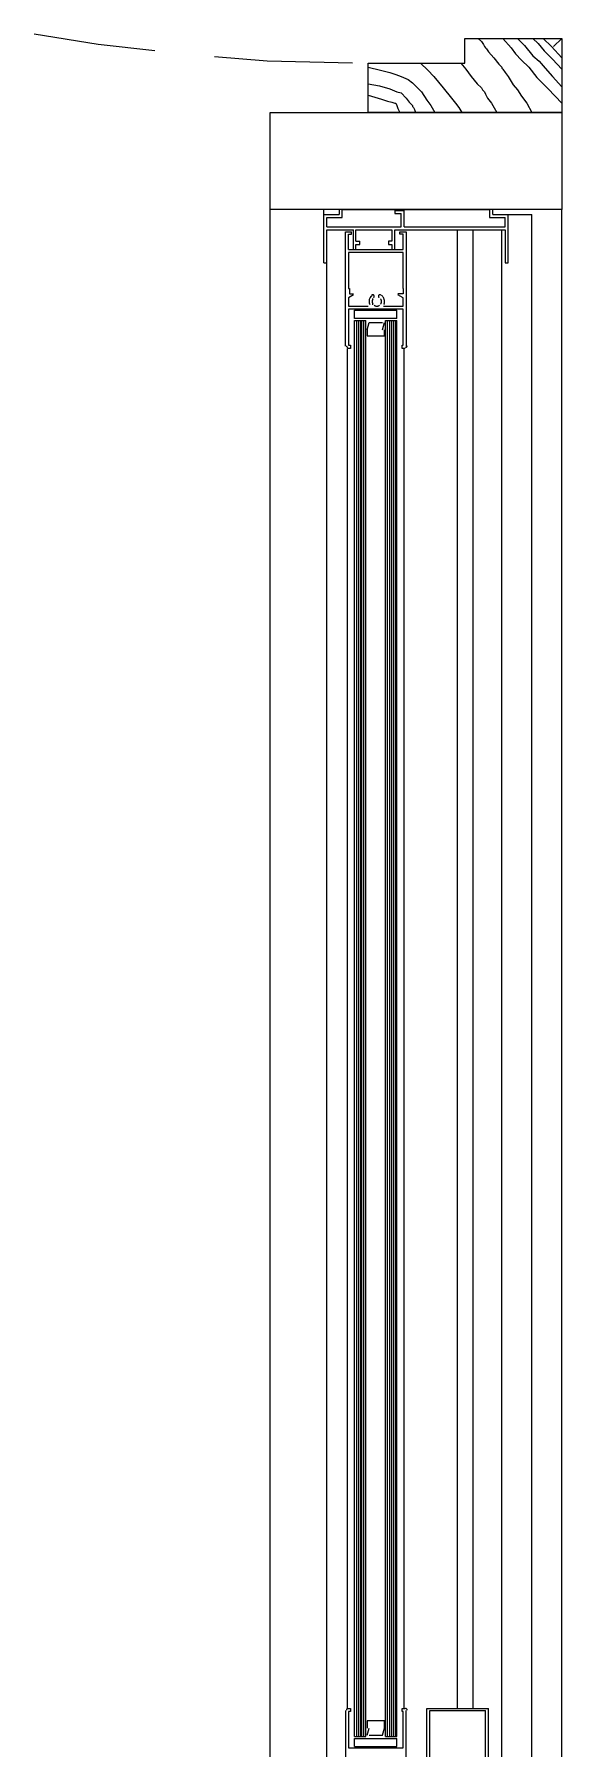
# Model space of a CAD drawing. Header units: millimetres. Extents: x 7649 to 34105, y 3983 to 25377.
# Drawn here: x 11659 to 11930, y 6384 to 7265 of the extents above; entities that cross this region are included whole.
import ezdxf

# ---------------------------------------------------------------- set-up
doc = ezdxf.new("R2010")
doc.units = ezdxf.units.MM

msp = doc.modelspace()

# ---------------------------------------------------------------- linework, layer by layer
at = {"layer": 'GEOMETRY', "color": 7}
for p, q in [((11692.29028, 7259.81389), (11659.48194, 7265.10556)), ((11880.67361, 7250.28889), (11880.67361, 7262.98889)), ((11880.67361, 7262.98889), (11930.41528, 7262.98889)), ((11887.55278, 7262.98889), (11889.14028, 7261.40139)), ((11889.14028, 7261.40139), (11890.19861, 7259.81389)), ((11900.25278, 7262.98889), (11904.48611, 7258.22639)), ((11907.66111, 7262.98889), (11911.36528, 7259.28472)), ((11915.59861, 7262.98889), (11918.24444, 7260.34306)), ((11918.24444, 7260.34306), (11921.41944, 7256.63889)), ((11920.89028, 7262.98889), (11925.12361, 7258.75556)), ((11926.18194, 7258.75556), (11930.41528, 7262.98889)), ((11930.41528, 7262.98889), (11930.41528, 7224.88889)), ((11721.39444, 7256.63889), (11692.29028, 7259.81389)), ((11779.07361, 7251.34722), (11752.08611, 7253.46389)), ((11822.99444, 7250.28889), (11779.07361, 7251.34722)), ((11890.19861, 7259.81389), (11890.72778, 7258.75556)), ((11890.72778, 7258.75556), (11891.25694, 7258.22639)), ((11891.25694, 7258.22639), (11891.78611, 7257.69722)), ((11891.78611, 7257.69722), (11892.84444, 7256.10972)), ((11892.84444, 7256.10972), (11895.49028, 7252.93472)), ((11895.49028, 7252.93472), (11898.13611, 7249.75972)), ((11904.48611, 7258.22639), (11906.60278, 7255.05139)), ((11906.60278, 7255.05139), (11909.77778, 7251.87639)), ((11909.77778, 7251.87639), (11913.48194, 7248.17222)), ((11911.36528, 7259.28472), (11915.59861, 7253.99306)), ((11915.59861, 7253.99306), (11918.77361, 7251.34722)), ((11918.77361, 7251.34722), (11921.94861, 7247.64306)), ((11921.41944, 7256.63889), (11925.65278, 7252.40556)), ((11925.12361, 7258.75556), (11930.41528, 7252.93472)), ((11925.65278, 7252.40556), (11930.41528, 7247.11389)), ((11830.93194, 7224.88889), (11830.93194, 7250.28889)), ((11830.93194, 7250.28889), (11880.67361, 7250.28889)), ((11830.93194, 7248.17222), (11837.28194, 7246.58472)), ((11837.28194, 7246.58472), (11842.04444, 7245.52639)), ((11842.04444, 7245.52639), (11845.21944, 7244.46806)), ((11845.21944, 7244.46806), (11847.86528, 7243.40972)), ((11847.86528, 7243.40972), (11851.56944, 7241.82222)), ((11857.91944, 7250.28889), (11861.62361, 7246.58472)), ((11861.62361, 7246.58472), (11864.79861, 7243.40972)), ((11864.79861, 7243.40972), (11869.56111, 7237.58889)), ((11878.55694, 7250.28889), (11881.20278, 7247.11389)), ((11881.20278, 7247.11389), (11883.84861, 7243.40972)), ((11883.84861, 7243.40972), (11887.02361, 7239.70556)), ((11898.13611, 7249.75972), (11899.72361, 7248.17222)), ((11899.72361, 7248.17222), (11899.72361, 7247.64306)), ((11899.72361, 7247.64306), (11900.25278, 7247.11389)), ((11900.25278, 7247.11389), (11901.31111, 7245.52639)), ((11901.31111, 7245.52639), (11902.89861, 7243.40972)), ((11902.89861, 7243.40972), (11905.54444, 7239.17639)), ((11913.48194, 7248.17222), (11917.71528, 7242.88056)), ((11917.71528, 7242.88056), (11923.53611, 7237.05972)), ((11921.94861, 7247.64306), (11925.65278, 7243.40972)), ((11925.65278, 7243.40972), (11930.41528, 7238.11806)), ((11830.93194, 7239.70556), (11836.75278, 7238.64722)), ((11830.93194, 7233.88472), (11837.81111, 7231.76806)), ((11836.75278, 7238.64722), (11842.04444, 7237.05972)), ((11842.04444, 7237.05972), (11845.74861, 7235.47222)), ((11845.74861, 7235.47222), (11847.86528, 7234.94306)), ((11847.86528, 7234.94306), (11850.51111, 7232.29722)), ((11851.56944, 7241.82222), (11853.68611, 7240.23472)), ((11853.68611, 7240.23472), (11855.80278, 7238.11806)), ((11855.80278, 7238.11806), (11858.44861, 7235.47222)), ((11858.44861, 7235.47222), (11861.09444, 7231.23889)), ((11869.56111, 7237.58889), (11873.79444, 7232.29722)), ((11887.02361, 7239.70556), (11889.14028, 7237.58889)), ((11889.14028, 7237.58889), (11889.66944, 7236.53056)), ((11889.66944, 7236.53056), (11890.19861, 7236.00139)), ((11890.19861, 7236.00139), (11890.72778, 7235.47222)), ((11890.72778, 7235.47222), (11891.25694, 7234.41389)), ((11891.25694, 7234.41389), (11892.31528, 7232.29722)), ((11905.54444, 7239.17639), (11907.66111, 7236.53056)), ((11907.66111, 7236.53056), (11909.77778, 7233.35556)), ((11923.53611, 7237.05972), (11930.41528, 7229.65139)), ((11930.41528, 7224.88889), (11830.93194, 7224.88889)), ((11837.81111, 7231.76806), (11840.98611, 7230.70972)), ((11840.98611, 7230.70972), (11843.10278, 7230.18056)), ((11843.10278, 7230.18056), (11844.69028, 7229.65139)), ((11844.69028, 7229.65139), (11845.21944, 7229.65139)), ((11845.21944, 7229.65139), (11845.74861, 7228.59306)), ((11845.74861, 7228.59306), (11846.27778, 7227.00556)), ((11846.27778, 7227.00556), (11847.33611, 7224.88889)), ((11850.51111, 7232.29722), (11852.09861, 7230.18056)), ((11852.09861, 7230.18056), (11853.15694, 7229.12222)), ((11853.15694, 7229.12222), (11853.68611, 7228.59306)), ((11853.68611, 7228.59306), (11853.68611, 7228.06389)), ((11853.68611, 7228.06389), (11854.21528, 7227.53472)), ((11854.21528, 7227.53472), (11854.74444, 7226.47639)), ((11854.74444, 7226.47639), (11855.27361, 7224.88889)), ((11861.09444, 7231.23889), (11863.21111, 7228.59306)), ((11863.21111, 7228.59306), (11865.32778, 7224.88889)), ((11873.79444, 7232.29722), (11875.91111, 7229.65139)), ((11875.91111, 7229.65139), (11877.49861, 7227.53472)), ((11877.49861, 7227.53472), (11879.08611, 7224.88889)), ((11892.31528, 7232.29722), (11894.43194, 7229.65139)), ((11894.43194, 7229.65139), (11897.07778, 7224.88889)), ((11909.77778, 7233.35556), (11912.42361, 7229.65139)), ((11912.42361, 7229.65139), (11915.06944, 7224.88889)), ((11780.66111, 5574.94722), (11780.66111, 7175.14722)), ((11808.17778, 7172.50139), (11808.17778, 7175.14722)), ((11808.17778, 7172.50139), (11816.11528, 7172.50139)), ((11808.17778, 7147.63056), (11808.17778, 7172.50139)), ((11817.70278, 7175.14722), (11816.11528, 7175.14722)), ((11816.11528, 7175.14722), (11816.11528, 7172.50139)), ((11817.70278, 7170.91389), (11817.70278, 7175.14722)), ((11817.70278, 7175.14722), (11893.37361, 7175.14722)), ((11844.69028, 7174.61806), (11844.69028, 7173.03056)), ((11844.69028, 7174.61806), (11849.45278, 7174.61806)), ((11844.69028, 7173.03056), (11847.86528, 7173.03056)), ((11847.86528, 7166.15139), (11847.86528, 7173.03056)), ((11849.45278, 7166.15139), (11849.45278, 7174.61806)), ((11894.96111, 7175.14722), (11893.37361, 7175.14722)), ((11893.37361, 7175.14722), (11893.37361, 7170.91389)), ((11894.96111, 7172.50139), (11894.96111, 7175.14722)), ((11894.96111, 7172.50139), (11902.89861, 7172.50139)), ((11902.89861, 7172.50139), (11915.06944, 7172.50139)), ((11902.89861, 7147.63056), (11902.89861, 7172.50139)), ((11915.06944, 5577.59306), (11915.06944, 7172.50139)), ((11930.41528, 5574.94722), (11930.41528, 7175.14722)), ((11809.76528, 7170.91389), (11817.70278, 7170.91389)), ((11809.76528, 7166.15139), (11809.76528, 7170.91389)), ((11809.76528, 7166.15139), (11847.86528, 7166.15139)), ((11809.76528, 7147.63056), (11809.76528, 7164.56389)), ((11809.76528, 7164.56389), (11823.52361, 7164.56389)), ((11809.76528, 5585.53056), (11809.76528, 7164.56389)), ((11819.29028, 7104.76806), (11819.29028, 7163.50556)), ((11819.29028, 7163.50556), (11822.46528, 7163.50556)), ((11822.46528, 7162.44722), (11822.46528, 7163.50556)), ((11823.52361, 7154.50972), (11823.52361, 7164.56389)), ((11824.58194, 7158.74306), (11824.58194, 7164.56389)), ((11824.58194, 7164.56389), (11843.10278, 7164.56389)), ((11843.10278, 7164.56389), (11843.10278, 7158.74306)), ((11844.69028, 7164.56389), (11901.31111, 7164.56389)), ((11844.69028, 7154.50972), (11844.69028, 7164.56389)), ((11847.33611, 7163.50556), (11850.51111, 7163.50556)), ((11847.33611, 7162.44722), (11847.33611, 7163.50556)), ((11849.45278, 7166.15139), (11901.31111, 7166.15139)), ((11850.51111, 7163.50556), (11850.51111, 7104.76806)), ((11876.96944, 6404.68056), (11876.96944, 7164.56389)), ((11884.90694, 6404.68056), (11884.90694, 7164.56389)), ((11893.37361, 7170.91389), (11901.31111, 7170.91389)), ((11899.72361, 5585.53056), (11899.72361, 7164.56389)), ((11901.31111, 7166.15139), (11901.31111, 7170.91389)), ((11901.31111, 7164.56389), (11901.31111, 7147.63056)), ((11820.87778, 7154.50972), (11820.87778, 7162.44722)), ((11820.87778, 7162.44722), (11822.46528, 7162.44722)), ((11820.87778, 7154.50972), (11848.92361, 7154.50972)), ((11823.52361, 7154.50972), (11824.58194, 7154.50972)), ((11824.58194, 7158.74306), (11826.69861, 7158.74306)), ((11824.58194, 7154.50972), (11824.58194, 7157.15556)), ((11824.58194, 7157.15556), (11826.69861, 7157.15556)), ((11826.69861, 7157.15556), (11826.69861, 7158.74306)), ((11843.10278, 7158.74306), (11841.51528, 7158.74306)), ((11841.51528, 7158.74306), (11841.51528, 7157.15556)), ((11841.51528, 7157.15556), (11843.10278, 7157.15556)), ((11843.10278, 7157.15556), (11843.10278, 7154.50972)), ((11843.10278, 7154.50972), (11844.69028, 7154.50972)), ((11848.92361, 7162.44722), (11847.33611, 7162.44722)), ((11848.92361, 7154.50972), (11848.92361, 7162.44722)), ((11808.17778, 7147.63056), (11809.76528, 7147.63056)), ((11848.92361, 7152.92222), (11820.87778, 7152.92222)), ((11820.87778, 7152.92222), (11820.87778, 7134.40139)), ((11848.92361, 7134.40139), (11848.92361, 7152.92222)), ((11901.31111, 7147.63056), (11902.89861, 7147.63056)), ((11820.87778, 7134.40139), (11821.40694, 7134.40139)), ((11823.52361, 7131.22639), (11820.87778, 7129.63889)), ((11820.87778, 7129.63889), (11820.87778, 7125.40556)), ((11821.40694, 7134.40139), (11821.40694, 7131.75556)), ((11821.40694, 7131.75556), (11823.52361, 7131.75556)), ((11831.4969, 7128.3191), (11831.46231, 7127.89261)), ((11831.46231, 7127.89261), (11831.47402, 7127.46271)), ((11831.57688, 7128.73839), (11831.4969, 7128.3191)), ((11831.7013, 7129.14671), (11831.57688, 7128.73839)), ((11831.86923, 7129.54027), (11831.7013, 7129.14671)), ((11832.07974, 7129.91529), (11831.86923, 7129.54027)), ((11832.33189, 7130.26799), (11832.07974, 7129.91529)), ((11832.62475, 7130.59458), (11832.33189, 7130.26799)), ((11832.95738, 7130.89129), (11832.62475, 7130.59458)), ((11832.88005, 7131.09781), (11832.8187, 7131.05354)), ((11832.94458, 7131.13563), (11832.88005, 7131.09781)), ((11833.01179, 7131.16697), (11832.94458, 7131.13563)), ((11833.0812, 7131.19175), (11833.01179, 7131.16697)), ((11833.04861, 7129.10972), (11833.57778, 7129.10972)), ((11833.06164, 7128.03591), (11833.04861, 7127.78681)), ((11833.10074, 7128.28286), (11833.06164, 7128.03591)), ((11833.15233, 7131.20992), (11833.0812, 7131.19175)), ((11833.1659, 7128.52551), (11833.10074, 7128.28286)), ((11833.2247, 7131.22144), (11833.15233, 7131.20992)), ((11833.25712, 7128.76169), (11833.1659, 7128.52551)), ((11833.29783, 7131.22624), (11833.2247, 7131.22144)), ((11833.37441, 7128.98925), (11833.25712, 7128.76169)), ((11833.37122, 7131.22428), (11833.29783, 7131.22624)), ((11833.4444, 7131.2155), (11833.37122, 7131.22428)), ((11833.51776, 7129.20605), (11833.37441, 7128.98925)), ((11833.51688, 7131.19984), (11833.4444, 7131.2155)), ((11833.58818, 7131.17724), (11833.51688, 7131.19984)), ((11833.65782, 7131.14767), (11833.58818, 7131.17724)), ((11833.72434, 7131.11162), (11833.65782, 7131.14767)), ((11833.78643, 7131.06992), (11833.72434, 7131.11162)), ((11833.84383, 7131.02298), (11833.78643, 7131.06992)), ((11833.89629, 7130.97121), (11833.84383, 7131.02298)), ((11833.86786, 7129.86485), (11833.90468, 7129.90331)), ((11833.94355, 7130.91502), (11833.89629, 7130.97121)), ((11833.90468, 7129.90331), (11833.93865, 7129.94392)), ((11833.93865, 7129.94392), (11833.96972, 7129.98652)), ((11833.98535, 7130.85483), (11833.94355, 7130.91502)), ((11833.96972, 7129.98652), (11833.99779, 7130.03094)), ((11834.02143, 7130.79105), (11833.98535, 7130.85483)), ((11833.99779, 7130.03094), (11834.02282, 7130.07702)), ((11834.05152, 7130.72408), (11834.02143, 7130.79105)), ((11834.02282, 7130.07702), (11834.04473, 7130.1246)), ((11834.04473, 7130.1246), (11834.06346, 7130.17352)), ((11834.07538, 7130.65434), (11834.05152, 7130.72408)), ((11834.06346, 7130.17352), (11834.07893, 7130.22363)), ((11834.09274, 7130.58225), (11834.07538, 7130.65434)), ((11834.07893, 7130.22363), (11834.09109, 7130.27475)), ((11834.09109, 7130.27475), (11834.09985, 7130.32674)), ((11834.10335, 7130.50821), (11834.09274, 7130.58225)), ((11834.09985, 7130.32674), (11834.10516, 7130.37942)), ((11834.10694, 7130.43264), (11834.10335, 7130.50821)), ((11834.10516, 7130.37942), (11834.10694, 7130.43264)), ((11836.22659, 7130.50167), (11836.22415, 7130.40329)), ((11836.22415, 7130.40329), (11836.23385, 7130.30536)), ((11836.24119, 7130.59928), (11836.22659, 7130.50167)), ((11836.23385, 7130.30536), (11836.25563, 7130.20909)), ((11836.26802, 7130.69492), (11836.24119, 7130.59928)), ((11836.25563, 7130.20909), (11836.28945, 7130.1157)), ((11836.30711, 7130.78738), (11836.26802, 7130.69492)), ((11836.28945, 7130.1157), (11836.33527, 7130.02638)), ((11836.35851, 7130.87544), (11836.30711, 7130.78738)), ((11836.33527, 7130.02638), (11836.39303, 7129.94236)), ((11836.42225, 7130.95789), (11836.35851, 7130.87544)), ((11836.39303, 7129.94236), (11836.4627, 7129.86485)), ((11836.49615, 7131.03139), (11836.42225, 7130.95789)), ((11836.57714, 7131.09333), (11836.49615, 7131.03139)), ((11836.66403, 7131.1436), (11836.57714, 7131.09333)), ((11836.75559, 7131.1821), (11836.66403, 7131.1436)), ((11836.85064, 7131.20872), (11836.75559, 7131.1821)), ((11836.94795, 7131.22335), (11836.85064, 7131.20872)), ((11837.04633, 7131.22589), (11836.94795, 7131.22335)), ((11837.14455, 7131.21624), (11837.04633, 7131.22589)), ((11837.24143, 7131.19428), (11837.14455, 7131.21624)), ((11837.33574, 7131.15992), (11837.24143, 7131.19428)), ((11837.42629, 7131.11304), (11837.33574, 7131.15992)), ((11837.48531, 7128.98925), (11837.34196, 7129.20605)), ((11837.51186, 7131.05354), (11837.42629, 7131.11304)), ((11837.6026, 7128.76169), (11837.48531, 7128.98925)), ((11837.69382, 7128.52551), (11837.6026, 7128.76169)), ((11837.75898, 7128.28286), (11837.69382, 7128.52551)), ((11837.79808, 7128.03591), (11837.75898, 7128.28286)), ((11837.81111, 7127.78681), (11837.79808, 7128.03591)), ((11838.13039, 7130.69511), (11837.90234, 7130.89129)), ((11838.34146, 7130.48381), (11838.13039, 7130.69511)), ((11838.535, 7130.25852), (11838.34146, 7130.48381)), ((11838.71047, 7130.02036), (11838.535, 7130.25852)), ((11838.86733, 7129.77045), (11838.71047, 7130.02036)), ((11839.00503, 7129.50993), (11838.86733, 7129.77045)), ((11839.12303, 7129.23992), (11839.00503, 7129.50993)), ((11839.22079, 7128.96153), (11839.12303, 7129.23992)), ((11839.29778, 7128.67591), (11839.22079, 7128.96153)), ((11839.35343, 7128.38416), (11839.29778, 7128.67591)), ((11839.38723, 7128.08742), (11839.35343, 7128.38416)), ((11839.39861, 7127.78681), (11839.38723, 7128.08742)), ((11848.92361, 7131.75556), (11846.27778, 7131.75556)), ((11848.92361, 7129.63889), (11846.27778, 7131.22639)), ((11848.92361, 7134.40139), (11848.92361, 7131.75556)), ((11848.92361, 7125.40556), (11848.92361, 7129.63889)), ((11820.87778, 7125.40556), (11830.93194, 7125.40556)), ((11848.92361, 7123.81806), (11820.87778, 7123.81806)), ((11820.87778, 7123.81806), (11820.87778, 7105.29722)), ((11824.05278, 7119.05556), (11824.05278, 7123.28889)), ((11824.05278, 7123.28889), (11845.74861, 7123.28889)), ((11845.74861, 7119.05556), (11824.05278, 7119.05556)), ((11831.47402, 7127.46271), (11831.53298, 7127.03318)), ((11831.53298, 7127.03318), (11831.64012, 7126.60779)), ((11831.64012, 7126.60779), (11831.79637, 7126.19034)), ((11833.04861, 7127.78681), (11833.06164, 7127.5377)), ((11833.04861, 7126.46389), (11833.57778, 7126.46389)), ((11833.06164, 7127.5377), (11833.10074, 7127.29075)), ((11833.10074, 7127.29075), (11833.1659, 7127.04811)), ((11833.1659, 7127.04811), (11833.25712, 7126.81192)), ((11833.25712, 7126.81192), (11833.37441, 7126.58436)), ((11833.37441, 7126.58436), (11833.51776, 7126.36756)), ((11834.01062, 7125.87471), (11834.22742, 7125.73136)), ((11834.22742, 7125.73136), (11834.45498, 7125.61407)), ((11834.45498, 7125.61407), (11834.69116, 7125.52284)), ((11834.69116, 7125.52284), (11834.9338, 7125.45768)), ((11834.9338, 7125.45768), (11835.18076, 7125.41859)), ((11835.18076, 7125.41859), (11835.42986, 7125.40556)), ((11835.42986, 7125.40556), (11835.67897, 7125.41859)), ((11835.67897, 7125.41859), (11835.92592, 7125.45768)), ((11835.92592, 7125.45768), (11836.16856, 7125.52284)), ((11836.16856, 7125.52284), (11836.40474, 7125.61407)), ((11836.40474, 7125.61407), (11836.63231, 7125.73136)), ((11836.63231, 7125.73136), (11836.8491, 7125.87471)), ((11837.34196, 7126.36756), (11837.48531, 7126.58436)), ((11837.48531, 7126.58436), (11837.6026, 7126.81192)), ((11837.6026, 7126.81192), (11837.69382, 7127.04811)), ((11837.69382, 7127.04811), (11837.75898, 7127.29075)), ((11837.75898, 7127.29075), (11837.79808, 7127.5377)), ((11837.79808, 7127.5377), (11837.81111, 7127.78681)), ((11838.86944, 7125.40556), (11848.92361, 7125.40556)), ((11839.06335, 7126.19034), (11839.11639, 7126.31696)), ((11839.11639, 7126.31696), (11839.16496, 7126.44515)), ((11839.16496, 7126.44515), (11839.20901, 7126.57478)), ((11839.20901, 7126.57478), (11839.24854, 7126.70574)), ((11839.24854, 7126.70574), (11839.28351, 7126.83791)), ((11839.28351, 7126.83791), (11839.31389, 7126.97116)), ((11839.31389, 7126.97116), (11839.33967, 7127.10538)), ((11839.33967, 7127.10538), (11839.36082, 7127.24045)), ((11839.36082, 7127.24045), (11839.37732, 7127.37624)), ((11839.37732, 7127.37624), (11839.38913, 7127.51265)), ((11839.38913, 7127.51265), (11839.39624, 7127.64954)), ((11839.39624, 7127.64954), (11839.39861, 7127.78681)), ((11845.74861, 7119.05556), (11845.74861, 7123.28889)), ((11848.92361, 7105.29722), (11848.92361, 7123.81806)), ((11824.05278, 6390.39306), (11824.05278, 7117.99722)), ((11824.05278, 7117.99722), (11829.87361, 7117.99722)), ((11825.11111, 6390.39306), (11825.11111, 7117.99722)), ((11826.16944, 6390.39306), (11826.16944, 7117.99722)), ((11827.22778, 6390.39306), (11827.22778, 7117.99722)), ((11827.75694, 6390.39306), (11827.75694, 7117.99722)), ((11828.81528, 6390.39306), (11828.81528, 7117.99722)), ((11829.87361, 6390.39306), (11829.87361, 7117.99722)), ((11830.40278, 7113.23472), (11831.46111, 7116.93889)), ((11830.40278, 7113.23472), (11830.40278, 7110.05972)), ((11831.46111, 7116.93889), (11838.34028, 7116.93889)), ((11838.34028, 7113.23472), (11839.39861, 7116.93889)), ((11839.39861, 7110.05972), (11839.39861, 7113.23472)), ((11839.92778, 6390.39306), (11839.92778, 7117.99722)), ((11839.92778, 7117.99722), (11845.74861, 7117.99722)), ((11840.98611, 6390.39306), (11840.98611, 7117.99722)), ((11842.04444, 6390.39306), (11842.04444, 7117.99722)), ((11843.10278, 6390.39306), (11843.10278, 7117.99722)), ((11844.16111, 6390.39306), (11844.16111, 7117.99722)), ((11845.21944, 6390.39306), (11845.21944, 7117.99722)), ((11845.74861, 6390.39306), (11845.74861, 7117.99722)), ((11819.81944, 7105.03264), (11819.82669, 7104.92493)), ((11819.82669, 7104.92493), (11819.8478, 7104.82163)), ((11819.8478, 7104.82163), (11819.88182, 7104.72367)), ((11819.88182, 7104.72367), (11819.92781, 7104.63202)), ((11819.92781, 7104.63202), (11819.98483, 7104.5476)), ((11819.98483, 7104.5476), (11820.05193, 7104.47137)), ((11820.05193, 7104.47137), (11820.12816, 7104.40428)), ((11820.12816, 7104.40428), (11820.21257, 7104.34726)), ((11820.21257, 7104.34726), (11820.30423, 7104.30127)), ((11820.30423, 7104.30127), (11820.40218, 7104.26724)), ((11821.93611, 7103.70972), (11820.34861, 7103.70972)), ((11820.34861, 6404.68056), (11820.34861, 7103.70972)), ((11820.40218, 7104.26724), (11820.50549, 7104.24613)), ((11820.50549, 7104.24613), (11820.61319, 7104.23889)), ((11820.87778, 7105.29722), (11821.93611, 7105.29722)), ((11821.93611, 7105.29722), (11821.93611, 7103.70972)), ((11830.40278, 7110.05972), (11839.39861, 7110.05972)), ((11848.39444, 7103.70972), (11848.39444, 7105.29722)), ((11848.39444, 7105.29722), (11848.92361, 7105.29722)), ((11849.98194, 7103.70972), (11848.39444, 7103.70972)), ((11849.45278, 6404.68056), (11849.45278, 7103.70972)), ((11850.24653, 7104.23889), (11850.35424, 7104.24613)), ((11850.35424, 7104.24613), (11850.45754, 7104.26724)), ((11850.45754, 7104.26724), (11850.55549, 7104.30127)), ((11850.55549, 7104.30127), (11850.64715, 7104.34726)), ((11850.64715, 7104.34726), (11850.73157, 7104.40428)), ((11850.73157, 7104.40428), (11850.80779, 7104.47137)), ((11850.80779, 7104.47137), (11850.87489, 7104.5476)), ((11850.87489, 7104.5476), (11850.93191, 7104.63202)), ((11850.93191, 7104.63202), (11850.9779, 7104.72367)), ((11850.9779, 7104.72367), (11851.01192, 7104.82163)), ((11851.01192, 7104.82163), (11851.03303, 7104.92493)), ((11851.03303, 7104.92493), (11851.04028, 7105.03264)), ((11819.29028, 6403.62222), (11819.29028, 6344.88472)), ((11819.82669, 6403.99451), (11819.81944, 6403.88681)), ((11819.8478, 6404.09782), (11819.82669, 6403.99451)), ((11819.88182, 6404.19577), (11819.8478, 6404.09782)), ((11819.92781, 6404.28743), (11819.88182, 6404.19577)), ((11819.98483, 6404.37184), (11819.92781, 6404.28743)), ((11820.05193, 6404.44807), (11819.98483, 6404.37184)), ((11820.12816, 6404.51517), (11820.05193, 6404.44807)), ((11820.21257, 6404.57219), (11820.12816, 6404.51517)), ((11820.30423, 6404.61818), (11820.21257, 6404.57219)), ((11820.40218, 6404.6522), (11820.30423, 6404.61818)), ((11820.34861, 6404.68056), (11821.93611, 6404.68056)), ((11820.50549, 6404.67331), (11820.40218, 6404.6522)), ((11820.61319, 6404.68056), (11820.50549, 6404.67331)), ((11821.93611, 6403.09306), (11820.87778, 6403.09306)), ((11820.87778, 6403.09306), (11820.87778, 6384.57222)), ((11821.93611, 6404.68056), (11821.93611, 6403.09306)), ((11839.39861, 6398.33056), (11830.40278, 6398.33056)), ((11830.40278, 6398.33056), (11830.40278, 6394.62639)), ((11839.39861, 6394.62639), (11839.39861, 6398.33056)), ((11848.39444, 6403.09306), (11848.39444, 6404.68056)), ((11848.39444, 6404.68056), (11849.98194, 6404.68056)), ((11848.92361, 6403.09306), (11848.39444, 6403.09306)), ((11848.92361, 6384.57222), (11848.92361, 6403.09306)), ((11850.35424, 6404.67331), (11850.24653, 6404.68056)), ((11850.45754, 6404.6522), (11850.35424, 6404.67331)), ((11850.55549, 6404.61818), (11850.45754, 6404.6522)), ((11850.51111, 6344.88472), (11850.51111, 6403.62222)), ((11850.64715, 6404.57219), (11850.55549, 6404.61818)), ((11850.73157, 6404.51517), (11850.64715, 6404.57219)), ((11850.80779, 6404.44807), (11850.73157, 6404.51517)), ((11850.87489, 6404.37184), (11850.80779, 6404.44807)), ((11850.93191, 6404.28743), (11850.87489, 6404.37184)), ((11850.9779, 6404.19577), (11850.93191, 6404.28743)), ((11851.01192, 6404.09782), (11850.9779, 6404.19577)), ((11851.03303, 6403.99451), (11851.01192, 6404.09782)), ((11851.04028, 6403.88681), (11851.03303, 6403.99451)), ((11861.09444, 6404.68056), (11892.84444, 6404.68056)), ((11861.09444, 6345.41389), (11861.09444, 6404.68056)), ((11862.68194, 6375.57639), (11862.68194, 6403.62222)), ((11862.68194, 6403.62222), (11891.25694, 6403.62222)), ((11891.25694, 6375.57639), (11891.25694, 6403.62222)), ((11892.84444, 6345.41389), (11892.84444, 6404.68056)), ((11824.05278, 6390.39306), (11829.87361, 6390.39306)), ((11824.05278, 6389.33472), (11845.74861, 6389.33472)), ((11824.05278, 6385.10139), (11824.05278, 6389.33472)), ((11830.40278, 6390.92222), (11831.46111, 6394.62639)), ((11831.46111, 6390.92222), (11838.34028, 6390.92222)), ((11838.34028, 6390.92222), (11839.39861, 6394.62639)), ((11839.92778, 6390.39306), (11845.74861, 6390.39306)), ((11845.74861, 6385.10139), (11845.74861, 6389.33472)), ((11820.87778, 6384.57222), (11848.92361, 6384.57222)), ((11824.05278, 6385.10139), (11845.74861, 6385.10139))]:
    msp.add_line(p, q, dxfattribs=at)
at = {"layer": 'RECTANGLES', "color": 7}
for p, q in [((11780.66111, 7224.88889), (11930.41528, 7224.88889)), ((11780.66111, 7175.14722), (11780.66111, 7224.88889)), ((11930.41528, 7224.88889), (11930.41528, 7175.14722)), ((11930.41528, 7175.14722), (11780.66111, 7175.14722))]:
    msp.add_line(p, q, dxfattribs=at)

doc.saveas('drawing.dxf')
